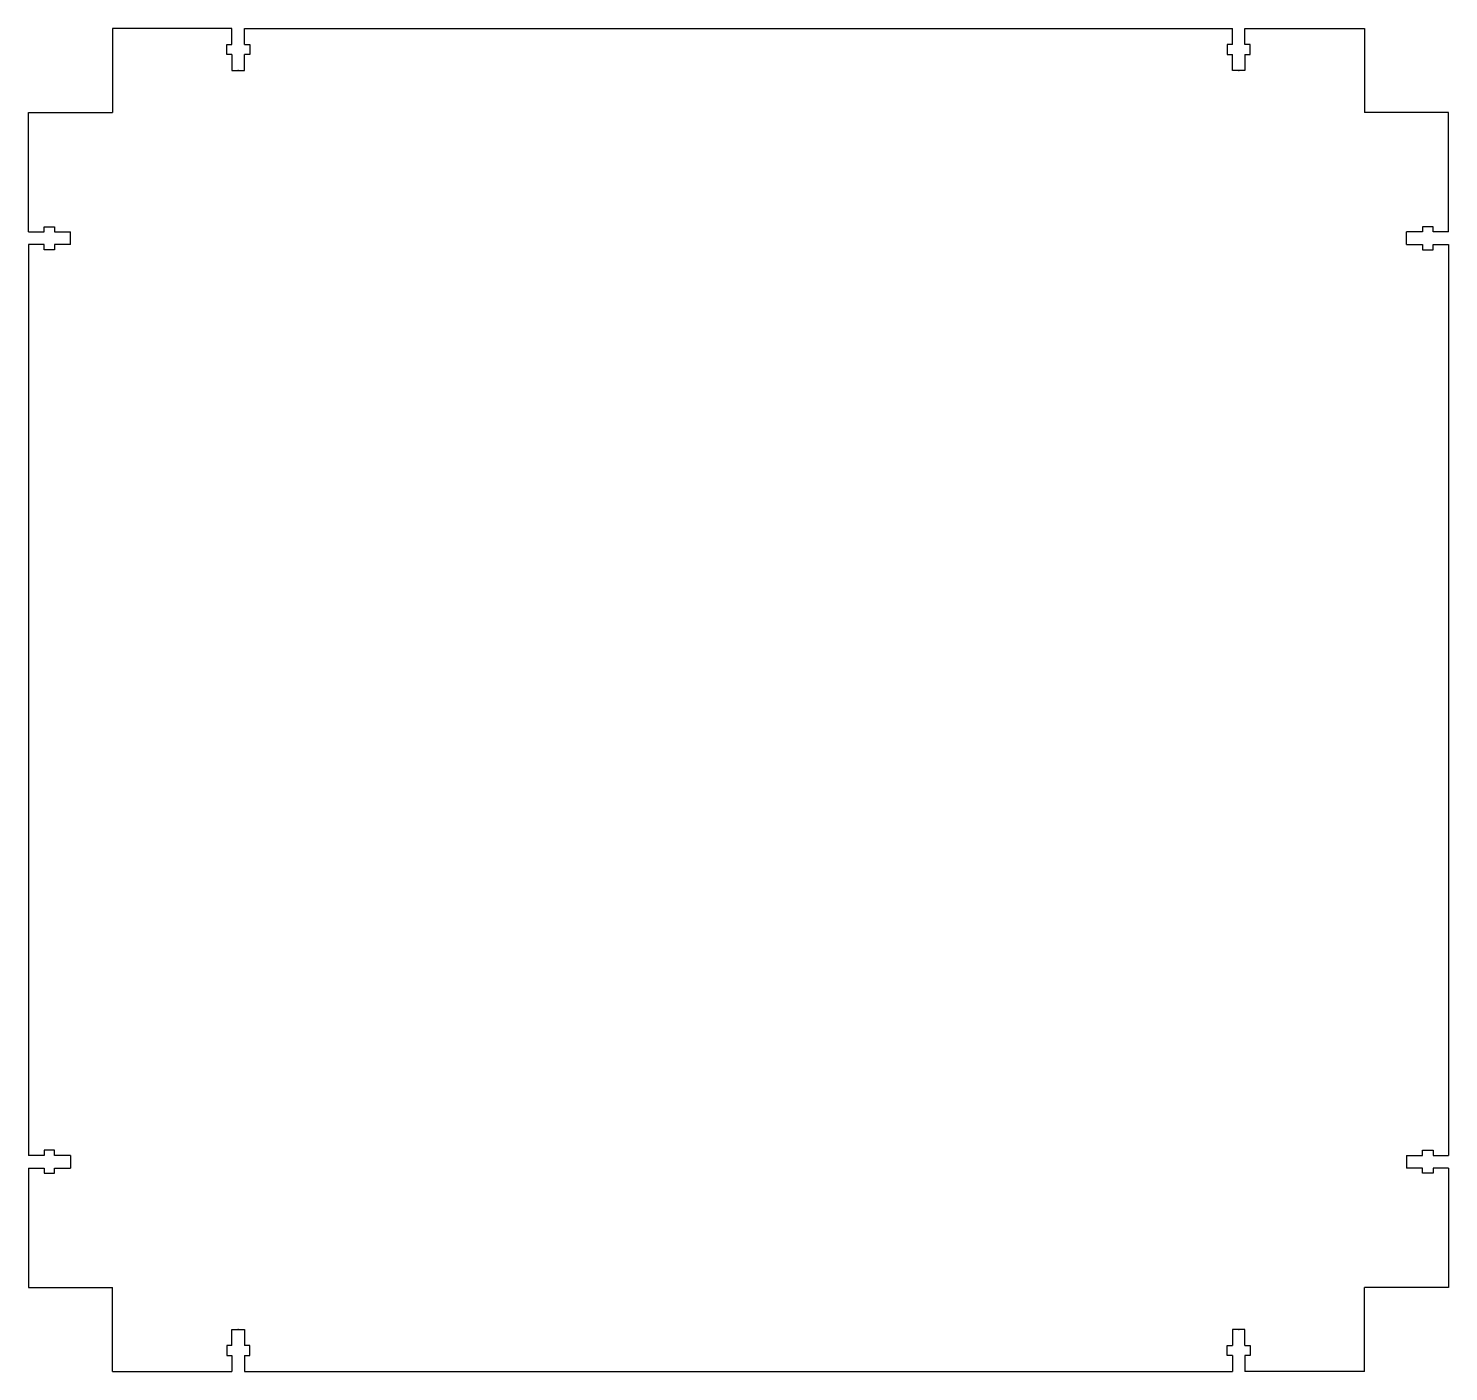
# Model space of a CAD drawing. Header units: millimetres. Extents: x -21 to 317, y -14 to 306.
import ezdxf

# ---------------------------------------------------------------- set-up
doc = ezdxf.new("R2010")
doc.units = ezdxf.units.MM
doc.header["$PDSIZE"] = -1

msp = doc.modelspace()

# ---------------------------------------------------------------- linework, layer by layer
at = {"color": 7, "linetype": 'Continuous'}
for p, q in [((27.63, 306.44), (-0.87, 306.44)), ((-0.87, 306.44), (-0.87, 286.44)), ((27.63, 302.64), (27.63, 306.44)), ((30.63, 306.44), (265.93, 306.44)), ((30.63, 302.64), (30.63, 306.44)), ((265.93, 302.64), (265.93, 306.44)), ((268.93, 302.64), (268.93, 306.44)), ((268.93, 306.44), (297.43, 306.44)), ((297.43, 306.44), (297.43, 286.44)), ((26.38, 300.24), (26.38, 302.64)), ((26.38, 302.64), (27.63, 302.64)), ((30.63, 302.64), (31.88, 302.64)), ((31.88, 302.64), (31.88, 300.24)), ((265.93, 302.64), (264.68, 302.64)), ((264.68, 302.64), (264.68, 300.24)), ((270.18, 302.64), (268.93, 302.64)), ((270.18, 300.24), (270.18, 302.64)), ((27.63, 300.24), (26.38, 300.24)), ((27.63, 300.24), (27.63, 296.44)), ((30.63, 296.44), (30.63, 300.24)), ((31.88, 300.24), (30.63, 300.24)), ((264.68, 300.24), (265.93, 300.24)), ((265.93, 296.44), (265.93, 300.24)), ((268.93, 300.24), (270.18, 300.24)), ((268.93, 300.24), (268.93, 296.44)), ((27.63, 296.44), (30.63, 296.44)), ((268.93, 296.44), (265.93, 296.44)), ((-20.87, 257.94), (-20.87, 286.44)), ((-20.87, 286.44), (-0.87, 286.44)), ((317.43, 286.44), (297.43, 286.44)), ((317.43, 257.94), (317.43, 286.44)), ((-20.87, 257.94), (-17.15, 257.94)), ((-17.15, 259.19), (-14.67, 259.19)), ((-17.15, 257.94), (-17.15, 259.19)), ((-14.67, 259.19), (-14.67, 257.94)), ((-14.67, 257.94), (-10.87, 257.94)), ((-10.87, 254.94), (-10.87, 257.94)), ((311.23, 257.94), (307.43, 257.94)), ((307.43, 254.94), (307.43, 257.94)), ((311.23, 259.19), (311.23, 257.94)), ((313.72, 259.19), (311.23, 259.19)), ((313.72, 257.94), (313.72, 259.19)), ((317.43, 257.94), (313.72, 257.94)), ((-20.87, 254.94), (-20.87, 37.94)), ((-17.15, 254.94), (-20.87, 254.94)), ((-17.15, 253.69), (-17.15, 254.94)), ((-10.87, 254.94), (-14.67, 254.94)), ((-14.67, 254.94), (-14.67, 253.69)), ((307.43, 254.94), (311.23, 254.94)), ((311.23, 254.94), (311.23, 253.69)), ((313.72, 253.69), (313.72, 254.94)), ((313.72, 254.94), (317.43, 254.94)), ((317.43, 254.94), (317.43, 37.94)), ((-14.67, 253.69), (-17.15, 253.69)), ((311.23, 253.69), (313.72, 253.69)), ((-17.15, 37.94), (-20.87, 37.94)), ((-14.67, 39.19), (-17.15, 39.19)), ((-17.15, 39.19), (-17.15, 37.94)), ((-14.67, 37.94), (-14.67, 39.19)), ((-10.87, 37.94), (-14.67, 37.94)), ((-10.87, 37.94), (-10.87, 34.94)), ((307.43, 37.94), (307.43, 34.94)), ((307.43, 37.94), (311.23, 37.94)), ((311.23, 37.94), (311.23, 39.19)), ((311.23, 39.19), (313.72, 39.19)), ((313.72, 39.19), (313.72, 37.94)), ((313.72, 37.94), (317.43, 37.94)), ((-20.87, 34.94), (-20.87, 6.44)), ((-20.87, 34.94), (-17.15, 34.94)), ((-17.15, 34.94), (-17.15, 33.69)), ((-14.67, 33.69), (-14.67, 34.94)), ((-14.67, 34.94), (-10.87, 34.94)), ((311.23, 34.94), (307.43, 34.94)), ((311.23, 33.69), (311.23, 34.94)), ((317.43, 34.94), (313.72, 34.94)), ((313.72, 34.94), (313.72, 33.69)), ((317.43, 34.94), (317.43, 6.44)), ((-17.15, 33.69), (-14.67, 33.69)), ((313.72, 33.69), (311.23, 33.69)), ((-20.87, 6.44), (-0.87, 6.44)), ((-0.87, -13.56), (-0.87, 6.44)), ((317.43, 6.44), (297.43, 6.44)), ((297.43, -13.56), (297.43, 6.44)), ((27.63, -3.56), (30.63, -3.56)), ((27.63, -7.36), (27.63, -3.56)), ((30.63, -3.56), (30.63, -7.36)), ((268.93, -3.56), (265.93, -3.56)), ((265.93, -3.56), (265.93, -7.36)), ((268.93, -7.36), (268.93, -3.56)), ((27.63, -7.36), (26.38, -7.36)), ((26.38, -7.36), (26.38, -9.76)), ((26.38, -9.76), (27.63, -9.76)), ((27.63, -9.76), (27.63, -13.56)), ((31.88, -7.36), (30.63, -7.36)), ((30.63, -9.76), (31.88, -9.76)), ((30.63, -9.76), (30.63, -13.56)), ((31.88, -9.76), (31.88, -7.36)), ((264.68, -9.76), (264.68, -7.36)), ((264.68, -7.36), (265.93, -7.36)), ((265.93, -9.76), (264.68, -9.76)), ((265.93, -9.76), (265.93, -13.56)), ((268.93, -7.36), (270.18, -7.36)), ((268.93, -9.76), (268.93, -13.56)), ((270.18, -9.76), (268.93, -9.76)), ((270.18, -7.36), (270.18, -9.76)), ((-0.87, -13.56), (27.63, -13.56)), ((30.63, -13.56), (265.93, -13.56)), ((297.43, -13.56), (268.93, -13.56))]:
    msp.add_line(p, q, dxfattribs=at)
for p in [(29.13, 296.44), (267.43, 296.44), (29.13, -3.56), (267.43, -3.56)]:
    msp.add_point(p, dxfattribs=at)

doc.saveas('drawing.dxf')
